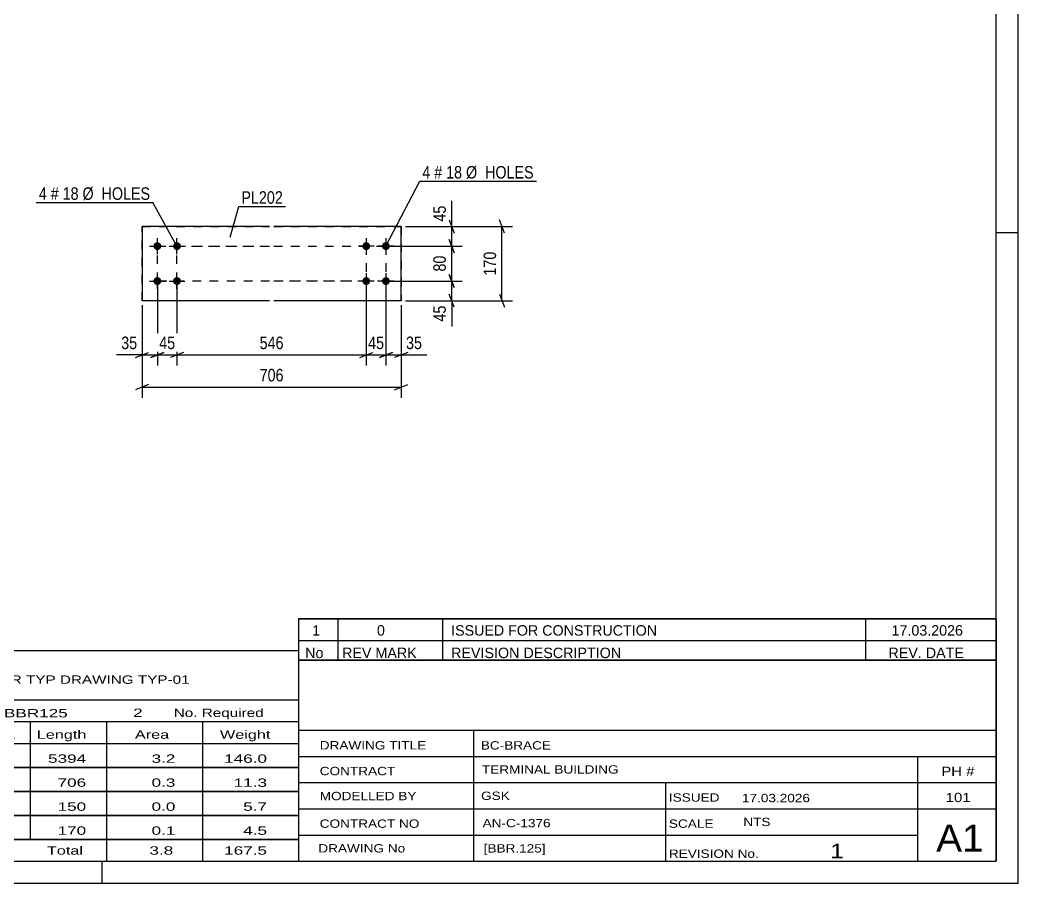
# Model space of a CAD drawing. Header units: millimetres. Extents: x 0 to 594, y 0 to 420.
# Drawn here: x 365.1 to 594, y 0 to 197.8 of the extents above; entities that cross this region are included whole.
import ezdxf

# ---------------------------------------------------------------- set-up
doc = ezdxf.new("R2010")
doc.units = ezdxf.units.MM
doc.linetypes.add('DXK_LINE_DOT2', pattern=[3.9198, 1.9599, -1.9599])
doc.styles.add('Arial Narrow', font='ARIALN.TTF', dxfattribs={"height": 0.2})

# ---------------------------------------------------------------- blocks, each defined once
blk = doc.blocks.new('Unknown-580610516-1130')
at = {"color": 5, "linetype": 'Continuous'}
for p, q in [((594, 0), (594, 420)), ((589, 5), (589, 415)), ((594, 149), (589, 149)), ((5, 5), (589, 5)), ((384, 0), (384, 5)), ((0, 0), (594, 0))]:
    blk.add_line(p, q, dxfattribs=at)
blk = doc.blocks.new('Bolt-580610516-2463 - 2457')
at = {"linetype": 'Continuous'}
for points in [[(397.21, 146.65), (397.35, 146.52), (397.45, 146.36), (397.52, 146.19), (397.54, 146), (397.53, 145.81), (397.49, 145.63), (397.4, 145.46), (397.28, 145.32), (397.14, 145.2), (396.97, 145.11), (396.79, 145.06), (396.6, 145.05), (396.41, 145.08), (396.24, 145.15), (396.08, 145.25), (395.95, 145.39), (395.84, 145.55), (395.78, 145.72), (395.75, 145.91), (395.76, 146.1), (395.81, 146.28), (395.89, 146.44), (396.01, 146.59), (396.16, 146.71), (396.32, 146.79), (396.51, 146.84), (396.69, 146.85), (396.88, 146.82), (397.06, 146.76)], [(401.71, 146.65), (401.85, 146.52), (401.95, 146.36), (402.02, 146.19), (402.04, 146), (402.03, 145.81), (401.99, 145.63), (401.9, 145.46), (401.78, 145.32), (401.64, 145.2), (401.47, 145.11), (401.29, 145.06), (401.1, 145.05), (400.91, 145.08), (400.74, 145.15), (400.58, 145.25), (400.45, 145.39), (400.34, 145.55), (400.28, 145.72), (400.25, 145.91), (400.26, 146.1), (400.31, 146.28), (400.39, 146.44), (400.51, 146.59), (400.66, 146.71), (400.82, 146.79), (401.01, 146.84), (401.19, 146.85), (401.38, 146.82), (401.56, 146.76)], [(397.21, 138.65), (397.35, 138.52), (397.45, 138.36), (397.52, 138.19), (397.54, 138), (397.53, 137.81), (397.49, 137.63), (397.4, 137.46), (397.28, 137.32), (397.14, 137.2), (396.97, 137.11), (396.79, 137.06), (396.6, 137.05), (396.41, 137.08), (396.24, 137.15), (396.08, 137.25), (395.95, 137.39), (395.84, 137.55), (395.78, 137.72), (395.75, 137.91), (395.76, 138.1), (395.81, 138.28), (395.89, 138.44), (396.01, 138.59), (396.16, 138.71), (396.32, 138.79), (396.51, 138.84), (396.69, 138.85), (396.88, 138.82), (397.06, 138.76)], [(401.71, 138.65), (401.85, 138.52), (401.95, 138.36), (402.02, 138.19), (402.04, 138), (402.03, 137.81), (401.99, 137.63), (401.9, 137.46), (401.78, 137.32), (401.64, 137.2), (401.47, 137.11), (401.29, 137.06), (401.1, 137.05), (400.91, 137.08), (400.74, 137.15), (400.58, 137.25), (400.45, 137.39), (400.34, 137.55), (400.28, 137.72), (400.25, 137.91), (400.26, 138.1), (400.31, 138.28), (400.39, 138.44), (400.51, 138.59), (400.66, 138.71), (400.82, 138.79), (401.01, 138.84), (401.19, 138.85), (401.38, 138.82), (401.56, 138.76)]]:
    blk.add_hatch(color=1, dxfattribs=at).paths.add_polyline_path(points)
at = {"color": 1, "linetype": 'Continuous'}
for p, q in [((396.65, 144.15), (396.65, 147.75)), ((401.15, 144.15), (401.15, 147.75)), ((394.85, 145.95), (398.45, 145.95)), ((399.35, 145.95), (402.95, 145.95)), ((396.65, 136.15), (396.65, 139.75)), ((401.15, 136.15), (401.15, 139.75)), ((394.85, 137.95), (398.45, 137.95)), ((399.35, 137.95), (402.95, 137.95))]:
    blk.add_line(p, q, dxfattribs=at)
blk = doc.blocks.new('Bolt-580610516-2468 - 2457')
at = {"linetype": 'Continuous'}
for points in [[(445.11, 146.65), (445.25, 146.52), (445.35, 146.36), (445.42, 146.19), (445.44, 146), (445.43, 145.81), (445.39, 145.63), (445.3, 145.46), (445.18, 145.32), (445.04, 145.2), (444.87, 145.11), (444.69, 145.06), (444.5, 145.05), (444.31, 145.08), (444.14, 145.15), (443.98, 145.25), (443.85, 145.39), (443.74, 145.55), (443.68, 145.72), (443.65, 145.91), (443.66, 146.1), (443.71, 146.28), (443.79, 146.44), (443.91, 146.59), (444.06, 146.71), (444.22, 146.79), (444.41, 146.84), (444.59, 146.85), (444.78, 146.82), (444.96, 146.76)], [(449.61, 146.65), (449.75, 146.52), (449.85, 146.36), (449.92, 146.19), (449.94, 146), (449.93, 145.81), (449.89, 145.63), (449.8, 145.46), (449.68, 145.32), (449.54, 145.2), (449.37, 145.11), (449.19, 145.06), (449, 145.05), (448.81, 145.08), (448.64, 145.15), (448.48, 145.25), (448.35, 145.39), (448.24, 145.55), (448.18, 145.72), (448.15, 145.91), (448.16, 146.1), (448.21, 146.28), (448.29, 146.44), (448.41, 146.59), (448.56, 146.71), (448.72, 146.79), (448.91, 146.84), (449.09, 146.85), (449.28, 146.82), (449.46, 146.76)], [(445.11, 138.65), (445.25, 138.52), (445.35, 138.36), (445.42, 138.19), (445.44, 138), (445.43, 137.81), (445.39, 137.63), (445.3, 137.46), (445.18, 137.32), (445.04, 137.2), (444.87, 137.11), (444.69, 137.06), (444.5, 137.05), (444.31, 137.08), (444.14, 137.15), (443.98, 137.25), (443.85, 137.39), (443.74, 137.55), (443.68, 137.72), (443.65, 137.91), (443.66, 138.1), (443.71, 138.28), (443.79, 138.44), (443.91, 138.59), (444.06, 138.71), (444.22, 138.79), (444.41, 138.84), (444.59, 138.85), (444.78, 138.82), (444.96, 138.76)], [(449.61, 138.65), (449.75, 138.52), (449.85, 138.36), (449.92, 138.19), (449.94, 138), (449.93, 137.81), (449.89, 137.63), (449.8, 137.46), (449.68, 137.32), (449.54, 137.2), (449.37, 137.11), (449.19, 137.06), (449, 137.05), (448.81, 137.08), (448.64, 137.15), (448.48, 137.25), (448.35, 137.39), (448.24, 137.55), (448.18, 137.72), (448.15, 137.91), (448.16, 138.1), (448.21, 138.28), (448.29, 138.44), (448.41, 138.59), (448.56, 138.71), (448.72, 138.79), (448.91, 138.84), (449.09, 138.85), (449.28, 138.82), (449.46, 138.76)]]:
    blk.add_hatch(color=1, dxfattribs=at).paths.add_polyline_path(points)
at = {"color": 1, "linetype": 'Continuous'}
for p, q in [((444.55, 147.75), (444.55, 144.15)), ((449.05, 147.75), (449.05, 144.15)), ((446.35, 145.95), (442.75, 145.95)), ((450.85, 145.95), (447.25, 145.95)), ((444.55, 139.75), (444.55, 136.15)), ((449.05, 139.75), (449.05, 136.15)), ((446.35, 137.95), (442.75, 137.95)), ((450.85, 137.95), (447.25, 137.95))]:
    blk.add_line(p, q, dxfattribs=at)
blk = doc.blocks.new('Part-580610516-2473 - 2457')
at = {"color": 2, "linetype": 'Continuous'}
for p, q in [((393.15, 150.45), (393.15, 150.45)), ((422.35, 150.45), (393.15, 150.45)), ((393.15, 150.45), (393.15, 133.45)), ((452.55, 150.45), (423.35, 150.45)), ((452.55, 150.45), (452.55, 150.45)), ((452.55, 133.45), (452.55, 150.45)), ((393.15, 133.45), (393.15, 133.45)), ((422.35, 133.45), (393.15, 133.45)), ((452.55, 133.45), (423.35, 133.45)), ((452.55, 133.45), (452.55, 133.45))]:
    blk.add_line(p, q, dxfattribs=at)
at = {"color": 7, "linetype": 'DXK_LINE_DOT2'}
for p, q in [((393.15, 150.45), (422.35, 150.45)), ((393.15, 133.45), (393.15, 150.45)), ((423.35, 150.45), (452.55, 150.45)), ((452.55, 150.45), (452.55, 133.45)), ((422.35, 133.45), (393.15, 133.45)), ((452.55, 133.45), (423.35, 133.45))]:
    blk.add_line(p, q, dxfattribs=at)
blk = doc.blocks.new('Rectangle-580610516-2559 - 2457')
at = {"color": 1, "linetype": 'DXK_LINE_DOT2'}
for p, q in [((396.65, 145.95), (422.35, 145.95)), ((396.65, 137.95), (396.65, 145.95)), ((423.35, 145.95), (449.05, 145.95)), ((449.05, 145.95), (449.05, 137.95)), ((422.35, 137.95), (396.65, 137.95)), ((449.05, 137.95), (423.35, 137.95))]:
    blk.add_line(p, q, dxfattribs=at)
blk = doc.blocks.new('Rectangle-580610516-2549 - 2457')
at = {"color": 1, "linetype": 'DXK_LINE_DOT2'}
for p, q in [((401.15, 145.95), (422.35, 145.95)), ((401.15, 137.95), (401.15, 145.95)), ((423.35, 145.95), (444.55, 145.95)), ((444.55, 145.95), (444.55, 137.95)), ((422.35, 137.95), (401.15, 137.95)), ((444.55, 137.95), (423.35, 137.95))]:
    blk.add_line(p, q, dxfattribs=at)
blk = doc.blocks.new('StraightDimension-580610516-2528 - 2457')
at = {"color": 7, "linetype": 'Continuous'}
for p, q in [((444.55, 136.95), (444.55, 118.61)), ((449.05, 136.95), (449.05, 118.61)), ((443.05, 120.41), (446.05, 121.61)), ((450.55, 121.61), (447.55, 120.41)), ((444.55, 121.01), (449.05, 121.01))]:
    blk.add_line(p, q, dxfattribs=at)
at = {"color": 0}
blk.add_wipeout([(449.22, 121.76), (449.22, 125.96), (444.37, 125.96), (444.37, 121.76)], dxfattribs=at)
at = {"color": 3, "style": 'Arial Narrow'}
blk.add_text('45', height=2.863, dxfattribs=at).set_placement((444.97, 122.36))
blk = doc.blocks.new('StraightDimension-580610516-2476 - 2457')
at = {"color": 7, "linetype": 'Continuous'}
for p, q in [((463.54, 151.95), (464.74, 148.95)), ((453.55, 150.45), (466.54, 150.45)), ((464.14, 145.95), (464.14, 150.45)), ((464.74, 144.45), (463.54, 147.45)), ((450.05, 145.95), (466.54, 145.95))]:
    blk.add_line(p, q, dxfattribs=at)
at = {"color": 0}
blk.add_wipeout([(463.39, 155.83), (459.19, 155.83), (459.19, 150.98), (463.39, 150.98)], dxfattribs=at)
at = {"color": 7, "linetype": 'Continuous'}
blk.add_line((464.14, 150.45), (464.14, 156.36), dxfattribs=at)
blk.add_line((464.14, 150.45), (464.14, 156.36), dxfattribs=at)
at = {"color": 3, "style": 'Arial Narrow'}
blk.add_text('45', height=2.863, rotation=90.0002, dxfattribs=at).set_placement((462.79, 151.58))
blk = doc.blocks.new('StraightDimension-580610516-2484 - 2457')
at = {"color": 7, "linetype": 'Continuous'}
for p, q in [((463.54, 147.45), (464.74, 144.45)), ((450.05, 145.95), (466.54, 145.95)), ((464.14, 137.95), (464.14, 145.95)), ((450.05, 137.95), (466.54, 137.95)), ((464.74, 136.45), (463.54, 139.45))]:
    blk.add_line(p, q, dxfattribs=at)
at = {"color": 0}
blk.add_wipeout([(463.39, 144.38), (459.19, 144.38), (459.19, 139.53), (463.39, 139.53)], dxfattribs=at)
at = {"color": 3, "style": 'Arial Narrow'}
blk.add_text('80', height=2.863, rotation=90.0002, dxfattribs=at).set_placement((462.79, 140.13))
blk = doc.blocks.new('StraightDimension-580610516-2492 - 2457')
at = {"color": 7, "linetype": 'Continuous'}
for p, q in [((450.05, 137.95), (466.54, 137.95)), ((463.54, 139.45), (464.74, 136.45)), ((464.14, 133.45), (464.14, 137.95)), ((453.55, 133.45), (466.54, 133.45)), ((464.74, 131.95), (463.54, 134.95))]:
    blk.add_line(p, q, dxfattribs=at)
at = {"color": 0}
blk.add_wipeout([(463.39, 132.93), (459.19, 132.93), (459.19, 128.07), (463.39, 128.07)], dxfattribs=at)
at = {"color": 7, "linetype": 'Continuous'}
blk.add_line((464.14, 133.45), (464.14, 127.55), dxfattribs=at)
blk.add_line((464.14, 133.45), (464.14, 127.55), dxfattribs=at)
at = {"color": 3, "style": 'Arial Narrow'}
blk.add_text('45', height=2.863, rotation=90.0002, dxfattribs=at).set_placement((462.79, 128.67))
blk = doc.blocks.new('StraightDimension-580610516-2499 - 2457')
at = {"color": 7, "linetype": 'Continuous'}
for p, q in [((476.27, 148.95), (475.07, 151.95)), ((453.55, 150.45), (478.07, 150.45)), ((475.67, 133.45), (475.67, 150.45)), ((453.55, 133.45), (478.07, 133.45)), ((475.07, 134.95), (476.27, 131.95))]:
    blk.add_line(p, q, dxfattribs=at)
at = {"color": 0}
blk.add_wipeout([(474.92, 145.3), (470.72, 145.3), (470.72, 138.61), (474.92, 138.61)], dxfattribs=at)
at = {"color": 3, "style": 'Arial Narrow'}
blk.add_text('170', height=2.863, rotation=90.0002, dxfattribs=at).set_placement((474.32, 139.21))
blk = doc.blocks.new('StraightDimension-580610516-2508 - 2457')
at = {"color": 7, "linetype": 'Continuous'}
for p, q in [((449.05, 136.95), (449.05, 118.61)), ((452.55, 132.45), (452.55, 118.61)), ((447.55, 120.41), (450.55, 121.61)), ((454.05, 121.61), (451.05, 120.41)), ((449.05, 121.01), (452.55, 121.01))]:
    blk.add_line(p, q, dxfattribs=at)
at = {"color": 0}
blk.add_wipeout([(457.93, 121.76), (457.93, 125.96), (453.07, 125.96), (453.07, 121.76)], dxfattribs=at)
at = {"color": 7, "linetype": 'Continuous'}
blk.add_line((452.55, 121.01), (458.45, 121.01), dxfattribs=at)
blk.add_line((452.55, 121.01), (458.45, 121.01), dxfattribs=at)
at = {"color": 3, "style": 'Arial Narrow'}
blk.add_text('35', height=2.863, dxfattribs=at).set_placement((453.67, 122.36))
blk = doc.blocks.new('StraightDimension-580610516-2514 - 2457')
at = {"color": 7, "linetype": 'Continuous'}
for p, q in [((396.65, 136.95), (396.65, 118.61)), ((393.15, 132.45), (393.15, 118.61)), ((391.65, 120.41), (394.65, 121.61)), ((398.15, 121.61), (395.15, 120.41)), ((393.15, 121.01), (396.65, 121.01))]:
    blk.add_line(p, q, dxfattribs=at)
at = {"color": 0}
blk.add_wipeout([(392.62, 121.76), (392.62, 125.96), (387.76, 125.96), (387.76, 121.76)], dxfattribs=at)
at = {"color": 7, "linetype": 'Continuous'}
blk.add_line((393.15, 121.01), (387.24, 121.01), dxfattribs=at)
blk.add_line((393.15, 121.01), (387.24, 121.01), dxfattribs=at)
at = {"color": 3, "style": 'Arial Narrow'}
blk.add_text('35', height=2.863, dxfattribs=at).set_placement((388.36, 122.36))
blk = doc.blocks.new('StraightDimension-580610516-2520 - 2457')
at = {"color": 7, "linetype": 'Continuous'}
for p, q in [((401.15, 136.95), (401.15, 118.61)), ((444.55, 136.95), (444.55, 118.61)), ((402.65, 121.61), (399.65, 120.41)), ((443.05, 120.41), (446.05, 121.61)), ((401.15, 121.01), (444.55, 121.01))]:
    blk.add_line(p, q, dxfattribs=at)
at = {"color": 0}
blk.add_wipeout([(426.19, 121.76), (426.19, 125.96), (419.5, 125.96), (419.5, 121.76)], dxfattribs=at)
at = {"color": 3, "style": 'Arial Narrow'}
blk.add_text('546', height=2.863, dxfattribs=at).set_placement((420.1, 122.36))
blk = doc.blocks.new('StraightDimension-580610516-2536 - 2457')
at = {"color": 7, "linetype": 'Continuous'}
for p, q in [((396.65, 136.95), (396.65, 118.61)), ((401.15, 136.95), (401.15, 118.61)), ((395.15, 120.41), (398.15, 121.61)), ((402.65, 121.61), (399.65, 120.41)), ((396.65, 121.01), (401.15, 121.01))]:
    blk.add_line(p, q, dxfattribs=at)
at = {"color": 0}
blk.add_wipeout([(401.32, 121.76), (401.32, 125.96), (396.47, 125.96), (396.47, 121.76)], dxfattribs=at)
at = {"color": 3, "style": 'Arial Narrow'}
blk.add_text('45', height=2.863, dxfattribs=at).set_placement((397.07, 122.36))
blk = doc.blocks.new('StraightDimension-580610516-2545 - 2457')
at = {"color": 7, "linetype": 'Continuous'}
for p, q in [((393.15, 132.45), (393.15, 111.21)), ((452.55, 132.45), (452.55, 111.21)), ((394.65, 114.21), (391.65, 113.01)), ((393.15, 113.61), (452.55, 113.61)), ((451.05, 113.01), (454.05, 114.21))]:
    blk.add_line(p, q, dxfattribs=at)
at = {"color": 0}
blk.add_wipeout([(426.19, 114.36), (426.19, 118.56), (419.5, 118.56), (419.5, 114.36)], dxfattribs=at)
at = {"color": 3, "style": 'Arial Narrow'}
blk.add_text('706', height=2.863, dxfattribs=at).set_placement((420.1, 114.96))
blk = doc.blocks.new('Unknown-580610516-4199')
at = {"color": 7, "linetype": 'Continuous'}
for p, q in [((429, 51.05), (429, 5)), ((429, 51.05), (589, 51.05)), ((589, 51), (589, 5)), ((429, 35), (589, 35)), ((469.14, 35), (469.14, 5)), ((429, 29), (589, 29)), ((571, 5.05), (571, 29.05)), ((429, 23), (589, 23)), ((513.14, 23), (513.14, 5)), ((429, 17), (589, 17)), ((429, 11), (571, 11)), ((429, 5), (589, 5))]:
    blk.add_line(p, q, dxfattribs=at)
at = {"color": 7, "style": 'Arial Narrow'}
for s, height, width, p in [('DRAWING TITLE', 1.9089, 1.425378, (433.88, 30.61)), ('BC-BRACE', 1.909, 1.425378, (470.81, 30.59)), ('CONTRACT', 1.909, 1.425378, (433.88, 24.71)), ('TERMINAL BUILDING', 1.9089, 1.425378, (471.06, 25.07)), ('MODELLED BY', 1.9089, 1.425378, (433.88, 18.98)), ('GSK', 1.909, 1.425378, (470.88, 19.04)), ('ISSUED', 1.909, 1.425378, (513.94, 18.64)), ('17.03.2026', 1.909, 1.425378, (530.69, 18.52)), ('CONTRACT NO', 1.9089, 1.425378, (433.88, 12.66)), ('AN-C-1376', 1.909, 1.425378, (471.23, 12.78)), ('SCALE', 1.909, 1.425378, (513.94, 12.65)), ('A1', 6.204, 1.25, (575.24, 7.2)), ('DRAWING No', 1.909, 1.425378, (433.56, 7)), ('[BBR.125]', 1.909, 1.425378, (471.46, 6.99)), ('REVISION No.', 1.9089, 1.425378, (513.94, 5.77)), ('1', 3.34, 1.5, (550.91, 5.68))]:
    blk.add_text(s, height=height, dxfattribs=dict(at, width=width)).set_placement(p)
at = {"color": 7, "linetype": 'Continuous', "style": 'Arial Narrow'}
for s, height, width, p in [('PH #', 2.1, 1.42538, (576.4, 24.55)), ('101', 2.1, 1.42538, (577.41, 18.55)), ('NTS', 1.909, 1.425378, (531, 13.05))]:
    blk.add_text(s, height=height, dxfattribs=dict(at, width=width)).set_placement(p)
blk = doc.blocks.new('Unknown-580610516-4200')
at = {"color": 7, "linetype": 'Continuous'}
for p, q in [((429, 60.55), (589, 60.55)), ((589, 60.55), (429, 60.55)), ((429, 60.55), (429, 55.55)), ((438, 60.55), (438, 55.55)), ((462, 60.55), (462, 55.55)), ((559, 60.55), (559, 55.55)), ((589, 60.55), (589, 55.55)), ((429, 55.55), (589, 55.55)), ((429, 55.55), (429, 51.05)), ((429, 55.55), (589, 55.55)), ((438, 55.55), (438, 51.05)), ((462, 55.55), (462, 51.05)), ((559, 55.55), (559, 51.05)), ((589, 55.55), (589, 51.05)), ((589, 51.05), (429, 51.05))]:
    blk.add_line(p, q, dxfattribs=at)
at = {"color": 7, "linetype": 'Continuous', "style": 'Arial Narrow'}
for s, height, width, p in [('1', 2.39, 1.196471, (432.16, 56.7)), ('0', 2.39, 1.196471, (447, 56.7)), ('ISSUED FOR CONSTRUCTION', 2.3861, 1.196471, (464, 56.7)), ('17.03.2026', 2.386, 1.196471, (565, 56.7)), ('No', 2.386, 1.2, (430.54, 51.55)), ('REV MARK', 2.386, 1.2, (439, 51.55)), ('REVISION DESCRIPTION', 2.3861, 1.2, (464, 51.55)), ('REV. DATE', 2.386, 1.2, (564.28, 51.55))]:
    blk.add_text(s, height=height, dxfattribs=dict(at, width=width)).set_placement(p)
blk = doc.blocks.new('Unknown-580610516-4201')
at = {"color": 7, "linetype": 'Continuous'}
for p, q in [((269, 53.25), (429, 53.25)), ((269, 42), (269, 53.25)), ((429, 53.25), (429, 42)), ((269, 42), (429, 42)), ((269, 42), (269, 37)), ((429, 42), (429, 37)), ((269, 37), (429, 37)), ((269, 37), (269, 32)), ((293, 37), (293, 32)), ((328.5, 37), (328.5, 32)), ((354.5, 37), (354.5, 32)), ((367.5, 37), (367.5, 32)), ((385, 37), (385, 32)), ((407, 37), (407, 32)), ((429, 37), (429, 32)), ((269, 32), (429, 32)), ((269, 31.95), (269, 26.55)), ((269, 31.95), (429, 31.95)), ((293, 32), (293, 26.5)), ((328.5, 32), (328.5, 26.5)), ((354.5, 32), (354.5, 26.5)), ((367.5, 32), (367.5, 26.5)), ((385, 32), (385, 26.5)), ((407, 32), (407, 26.5)), ((429, 31.95), (429, 26.55)), ((269, 26.55), (429, 26.55)), ((269, 26.45), (269, 21.05)), ((269, 26.45), (429, 26.45)), ((293, 26.5), (293, 21)), ((328.5, 26.5), (328.5, 21)), ((354.5, 26.5), (354.5, 21)), ((367.5, 26.5), (367.5, 21)), ((385, 26.5), (385, 21)), ((407, 26.5), (407, 21)), ((429, 26.45), (429, 21.05)), ((269, 21.05), (429, 21.05)), ((269, 20.95), (269, 15.55)), ((269, 20.95), (429, 20.95)), ((293, 21), (293, 15.5)), ((328.5, 21), (328.5, 15.5)), ((354.5, 21), (354.5, 15.5)), ((367.5, 21), (367.5, 15.5)), ((385, 21), (385, 15.5)), ((407, 21), (407, 15.5)), ((429, 20.95), (429, 15.55)), ((269, 15.55), (429, 15.55)), ((269, 15.45), (269, 10.05)), ((269, 15.45), (429, 15.45)), ((293, 15.5), (293, 10)), ((328.5, 15.5), (328.5, 10)), ((354.5, 15.5), (354.5, 10)), ((367.5, 15.5), (367.5, 10)), ((385, 15.5), (385, 10)), ((407, 15.5), (407, 10)), ((429, 15.45), (429, 10.05)), ((269, 10.05), (429, 10.05)), ((269, 10), (429, 10)), ((269, 10), (269, 5)), ((385, 10), (385, 5)), ((407, 10), (407, 5)), ((429, 10), (429, 5)), ((269, 5), (429, 5))]:
    blk.add_line(p, q, dxfattribs=at)
at = {"color": 7, "style": 'Arial Narrow'}
for s, height, width, p in [('GENERAL NOTES & WELD DETAILS :', 2.8633, 1.4, (270.15, 45.56)), ('REFER TYP DRAWING TYP-01', 1.9089, 1.6, (353.7, 45.66)), ("MATERIAL LIST FOR ASSEMBLY MK'D", 1.9089, 1.6, (270.15, 38.06)), ('BBR125', 1.909, 1.794707, (361.48, 37.97)), ('2', 1.91, 1.794707, (391.08, 38.06)), ('No. Required', 1.9089, 1.6, (400.41, 38.06)), ('Mark', 1.909, 1.7, (270.34, 33)), ('Profile', 1.909, 1.7, (303.41, 33)), ('Material', 1.909, 1.7, (333.54, 33.06)), ('No.', 1.909, 1.7, (358.5, 33.06)), ('Length', 1.909, 1.7, (369, 33.06)), ('Area', 1.909, 1.7, (391.5, 33.06)), ('Weight', 1.909, 1.7, (411, 33.06))]:
    blk.add_text(s, height=height, dxfattribs=dict(at, width=width)).set_placement(p)
at = {"color": 7, "linetype": 'Continuous', "style": 'Arial Narrow'}
for s, height, width, p in [('BBR125', 1.909, 1.794707, (270.5, 27.56)), ('SHS150*6', 1.909, 1.794707, (295, 27.56)), ('E350', 1.909, 1.794707, (334.74, 27.56)), ('1', 1.91, 1.794707, (358.86, 27.56)), ('5394', 1.909, 1.794707, (371.58, 27.56)), ('3.2', 1.909, 1.794707, (395.32, 27.56)), ('146.0', 1.909, 1.794707, (411.96, 27.56)), ('PL202', 1.909, 1.794707, (270.5, 22.06)), ('PL12*170', 1.909, 1.794707, (295, 22.06)), ('E350', 1.909, 1.794707, (334.74, 22.06)), ('1', 1.91, 1.794707, (358.86, 22.06)), ('706', 1.909, 1.794707, (373.77, 22.06)), ('0.3', 1.909, 1.794707, (395.32, 22.06)), ('11.3', 1.909, 1.794707, (414.14, 22.06)), ('PL40', 1.909, 1.794707, (270.5, 16.56)), ('PL10*120', 1.909, 1.794707, (295, 16.56)), ('E350', 1.909, 1.794707, (334.74, 16.56)), ('4', 1.91, 1.794707, (358.86, 16.56)), ('150', 1.909, 1.794707, (373.77, 16.56)), ('0.0', 1.909, 1.794707, (395.32, 16.56)), ('5.7', 1.909, 1.794707, (416.33, 16.56)), ('PL98', 1.909, 1.794707, (270.5, 11.06)), ('PL10*170', 1.909, 1.794707, (295, 11.06)), ('E350', 1.909, 1.794707, (334.74, 11.06)), ('2', 1.91, 1.794707, (358.86, 11.06)), ('170', 1.909, 1.794707, (373.77, 11.06)), ('0.1', 1.909, 1.794707, (395.32, 11.06)), ('4.5', 1.909, 1.794707, (416.33, 11.06)), ('Total', 1.909, 1.7, (371.33, 6.5)), ('3.8', 1.909, 1.794707, (394.83, 6.5)), ('167.5', 1.909, 1.794707, (411.96, 6.5))]:
    blk.add_text(s, height=height, dxfattribs=dict(at, width=width)).set_placement(p)
blk = doc.blocks.new('Mark-580610516-2459 - 2457')
at = {"color": 0}
blk.add_wipeout([(371.3, 156.57), (371.3, 159.57), (369.47, 159.57), (369.47, 156.57)], dxfattribs=at)
blk.add_wipeout([(371.3, 156.57), (371.3, 159.57), (369.47, 159.57), (369.47, 156.57)], dxfattribs=at)
blk.add_wipeout([(374.03, 156.57), (374.03, 159.57), (372.2, 159.57), (372.2, 156.57)], dxfattribs=at)
blk.add_wipeout([(374.03, 156.57), (374.03, 159.57), (372.2, 159.57), (372.2, 156.57)], dxfattribs=at)
at = {"color": 3, "style": 'Arial Narrow'}
blk.add_text('4', height=2.86, dxfattribs=at).set_placement((369.47, 156.57))
at = {"color": 0}
blk.add_wipeout([(378.58, 156.57), (378.58, 159.57), (374.93, 159.57), (374.93, 156.57)], dxfattribs=at)
blk.add_wipeout([(378.58, 156.57), (378.58, 159.57), (374.93, 159.57), (374.93, 156.57)], dxfattribs=at)
at = {"color": 3, "style": 'Arial Narrow'}
blk.add_text('#', height=2.86, dxfattribs=at).set_placement((372.2, 156.57))
at = {"color": 0}
blk.add_wipeout([(395.01, 156.57), (395.01, 159.57), (379.48, 159.57), (379.48, 156.57)], dxfattribs=at)
blk.add_wipeout([(395.01, 156.57), (395.01, 159.57), (379.48, 159.57), (379.48, 156.57)], dxfattribs=at)
at = {"color": 7, "linetype": 'Continuous'}
for p in [(368.87, 155.97), (401.15, 145.95)]:
    blk.add_line(p, (395.61, 155.97), dxfattribs=at)
at = {"color": 3, "style": 'Arial Narrow'}
for s, p in [('18', (374.93, 156.57)), ('Ø  HOLES', (379.48, 156.57))]:
    blk.add_text(s, height=2.863, dxfattribs=at).set_placement(p)
blk = doc.blocks.new('Mark-580610516-2464 - 2457')
at = {"color": 0}
blk.add_wipeout([(459.23, 161.45), (459.23, 164.45), (457.41, 164.45), (457.41, 161.45)], dxfattribs=at)
blk.add_wipeout([(459.23, 161.45), (459.23, 164.45), (457.41, 164.45), (457.41, 161.45)], dxfattribs=at)
at = {"color": 7, "linetype": 'Continuous'}
blk.add_line((449.05, 145.95), (456.81, 160.85), dxfattribs=at)
at = {"color": 0}
blk.add_wipeout([(461.96, 161.45), (461.96, 164.45), (460.13, 164.45), (460.13, 161.45)], dxfattribs=at)
blk.add_wipeout([(461.96, 161.45), (461.96, 164.45), (460.13, 164.45), (460.13, 161.45)], dxfattribs=at)
at = {"color": 3, "style": 'Arial Narrow'}
blk.add_text('4', height=2.86, dxfattribs=at).set_placement((457.41, 161.45))
at = {"color": 0}
blk.add_wipeout([(466.52, 161.45), (466.52, 164.45), (462.86, 164.45), (462.86, 161.45)], dxfattribs=at)
blk.add_wipeout([(466.52, 161.45), (466.52, 164.45), (462.86, 164.45), (462.86, 161.45)], dxfattribs=at)
at = {"color": 3, "style": 'Arial Narrow'}
blk.add_text('#', height=2.86, dxfattribs=at).set_placement((460.13, 161.45))
at = {"color": 0}
blk.add_wipeout([(482.95, 161.45), (482.95, 164.45), (467.42, 164.45), (467.42, 161.45)], dxfattribs=at)
blk.add_wipeout([(482.95, 161.45), (482.95, 164.45), (467.42, 164.45), (467.42, 161.45)], dxfattribs=at)
at = {"color": 7, "linetype": 'Continuous'}
blk.add_line((456.81, 160.85), (483.55, 160.85), dxfattribs=at)
at = {"color": 3, "style": 'Arial Narrow'}
for s, p in [('18', (462.86, 161.45)), ('Ø  HOLES', (467.42, 161.45))]:
    blk.add_text(s, height=2.863, dxfattribs=at).set_placement(p)
blk = doc.blocks.new('Mark-580610516-2469 - 2457')
at = {"color": 0}
blk.add_wipeout([(425.42, 155.67), (425.42, 158.67), (415.92, 158.67), (415.92, 155.67)], dxfattribs=at)
blk.add_wipeout([(425.42, 155.67), (425.42, 158.67), (415.92, 158.67), (415.92, 155.67)], dxfattribs=at)
at = {"color": 30, "linetype": 'Continuous'}
for p, q in [((413.34, 148), (415.32, 155.07)), ((415.32, 155.07), (426.02, 155.07))]:
    blk.add_line(p, q, dxfattribs=at)
at = {"color": 3, "style": 'Arial Narrow'}
blk.add_text('PL202', height=2.863, dxfattribs=at).set_placement((415.92, 155.67))

msp = doc.modelspace()

# ---------------------------------------------------------------- block references
for name in ['Unknown-580610516-1130', 'Part-580610516-2473 - 2457', 'Bolt-580610516-2463 - 2457', 'Bolt-580610516-2468 - 2457', 'Rectangle-580610516-2559 - 2457', 'Rectangle-580610516-2549 - 2457', 'Unknown-580610516-4200', 'Unknown-580610516-4201', 'Unknown-580610516-4199']:
    msp.add_blockref(name, (0, 0))

# ---------------------------------------------------------------- next in the draw order: block references
for name in ['Mark-580610516-2459 - 2457', 'Mark-580610516-2469 - 2457', 'StraightDimension-580610516-2476 - 2457', 'StraightDimension-580610516-2514 - 2457', 'StraightDimension-580610516-2528 - 2457']:
    msp.add_blockref(name, (0, 0))

# ---------------------------------------------------------------- next in the draw order: block references
for name in ['StraightDimension-580610516-2484 - 2457', 'StraightDimension-580610516-2520 - 2457']:
    msp.add_blockref(name, (0, 0))

# ---------------------------------------------------------------- next in the draw order: block references
for name in ['StraightDimension-580610516-2492 - 2457', 'StraightDimension-580610516-2536 - 2457']:
    msp.add_blockref(name, (0, 0))

# ---------------------------------------------------------------- next in the draw order: block references
msp.add_blockref('StraightDimension-580610516-2499 - 2457', (0, 0))

# ---------------------------------------------------------------- next in the draw order: block references
for name in ['Mark-580610516-2464 - 2457', 'StraightDimension-580610516-2508 - 2457']:
    msp.add_blockref(name, (0, 0))

# ---------------------------------------------------------------- next in the draw order: block references
msp.add_blockref('StraightDimension-580610516-2545 - 2457', (0, 0))

doc.saveas('drawing.dxf')
